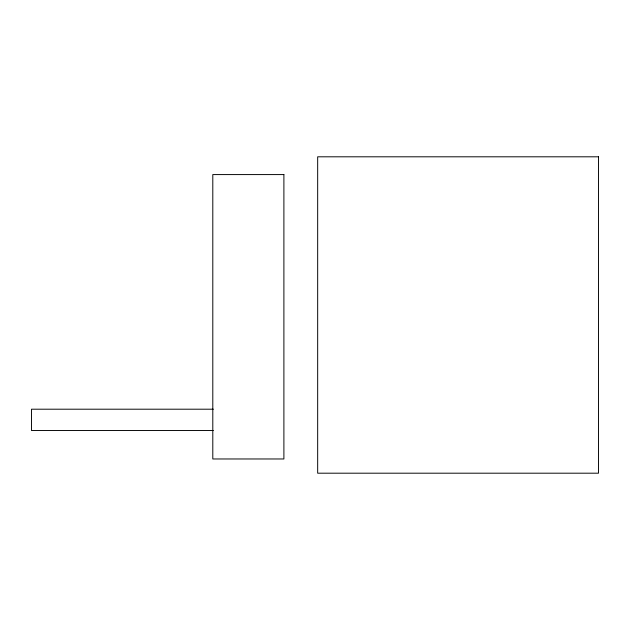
<?xml version="1.0" encoding="UTF-8"?>
<svg xmlns="http://www.w3.org/2000/svg" width="630" height="630" viewBox="0 0 630 630"><rect width="100%" height="100%" fill="white"/><g stroke="black" fill="none" stroke-linecap="round" stroke-linejoin="round"><path stroke-width="0.94" d="M213.342 409.201L31.5 409.201L31.5 430.534L213.342 430.534M598.5 156.807L317.67 156.807L317.67 473.193L598.5 473.193L598.5 156.807M283.894 174.581L212.798 174.581L212.798 458.971L283.894 458.971L283.894 174.581"/></g></svg>
